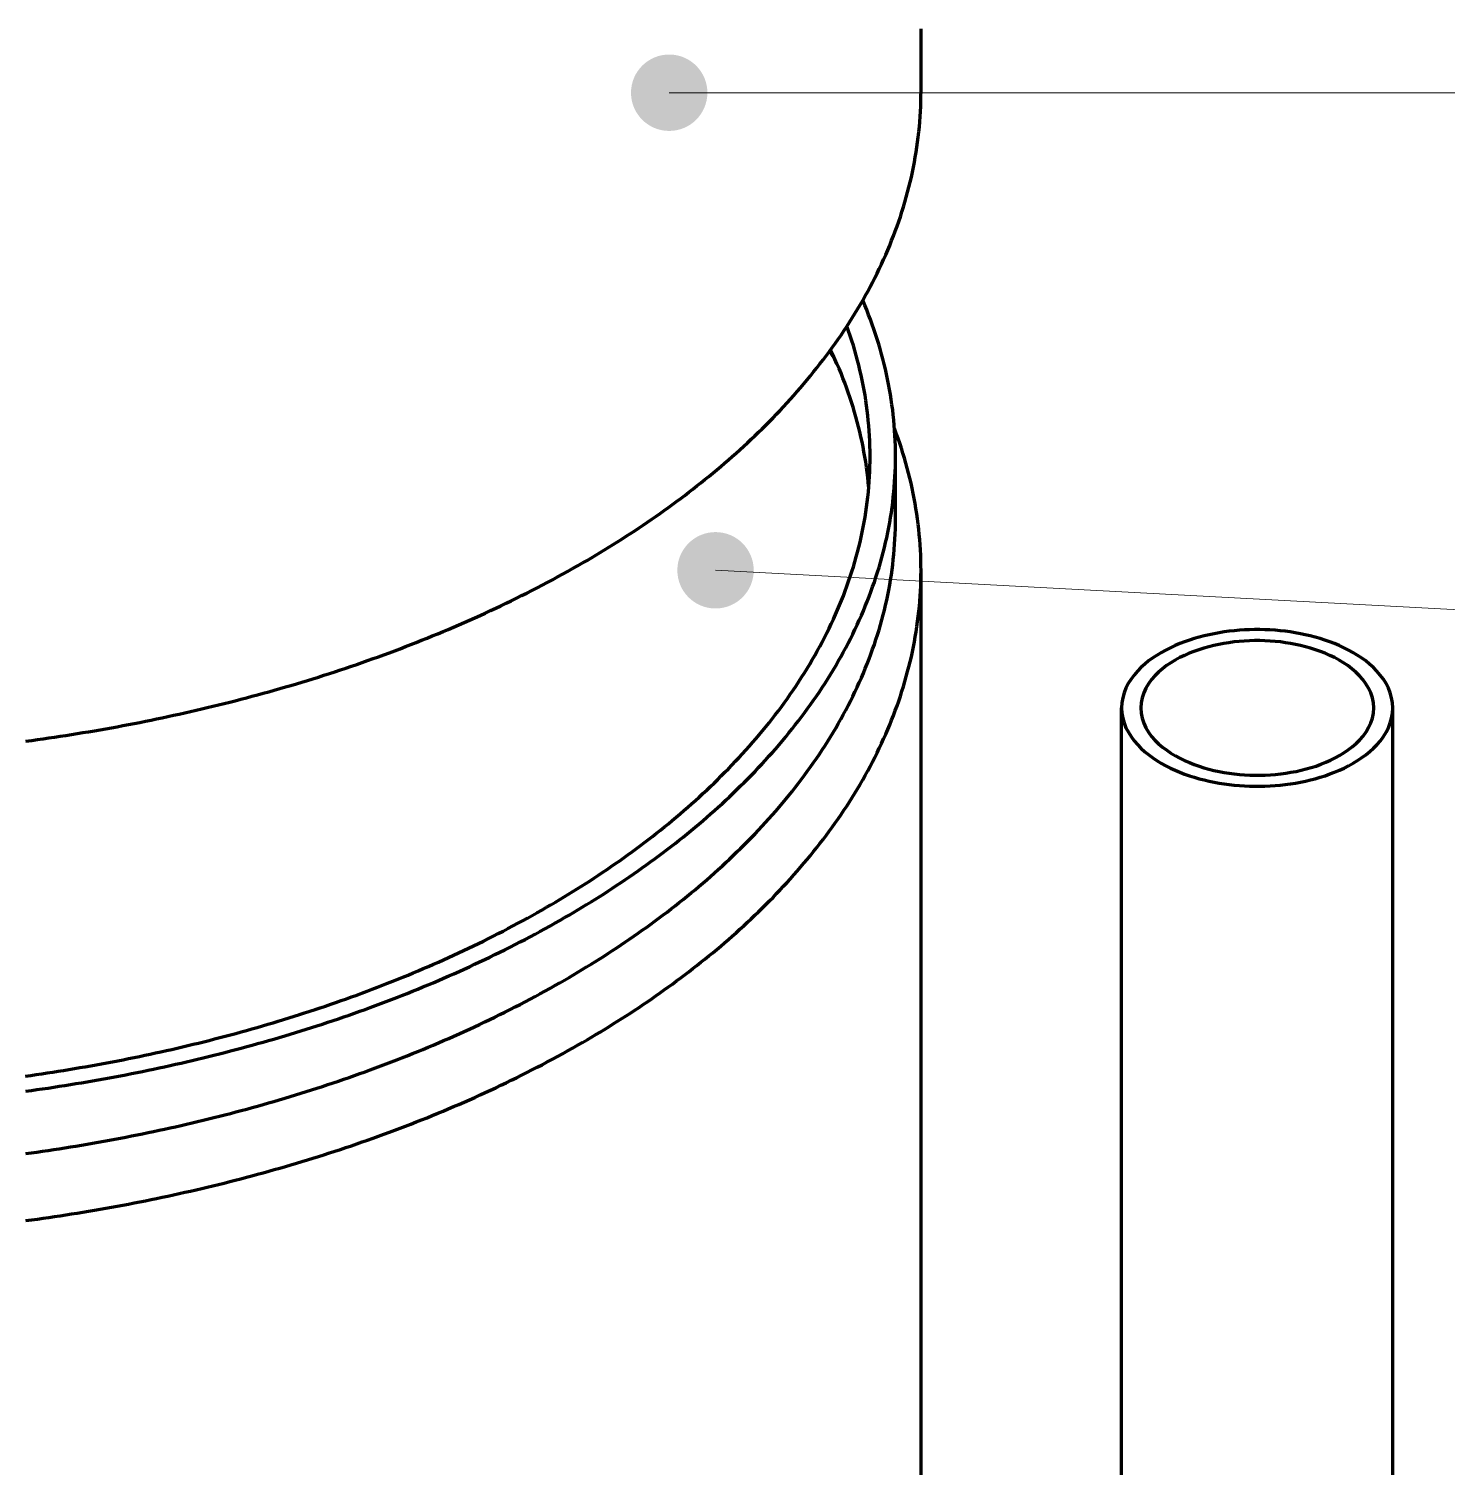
# Model space of a CAD drawing. Header units: millimetres. Extents: x 0 to 594, y 0 to 420.
# Drawn here: x 229.6 to 251.88, y 208.22 to 230.82 of the extents above; entities that cross this region are included whole.
import ezdxf

# ---------------------------------------------------------------- set-up
doc = ezdxf.new("R2010")
doc.units = ezdxf.units.MM
doc.layers.add('01-VISIBLE', color=7, linetype='CONTINUOUS', lineweight=70)
doc.layers.add('08-FINA', color=5, linetype='CONTINUOUS', lineweight=18)

msp = doc.modelspace()

# ---------------------------------------------------------------- hatches: boundary and pattern name
at = {"layer": '08-FINA'}
h = msp.add_hatch(color=7, dxfattribs=at)
h.dxf.hatch_style = 1
edge = h.paths.add_edge_path()
edge.add_arc((239.657, 229.813), 0.6, 0, 360)
h = msp.add_hatch(color=7, dxfattribs=at)
h.dxf.hatch_style = 1
edge = h.paths.add_edge_path()
edge.add_arc((240.385, 222.312), 0.6, 0, 360)

# ---------------------------------------------------------------- linework, layer by layer
at = {"layer": '01-VISIBLE'}
for p, q in [((243.613, 229.838), (243.613, 230.818)), ((243.213, 223.123), (243.213, 224.103)), ((243.613, 143.586), (243.613, 222.306)), ((246.764, 134.108), (246.764, 220.15)), ((251.024, 134.108), (251.024, 220.15))]:
    msp.add_line(p, q, dxfattribs=at)
for points in [[(238.297, 222.428), (238.366, 222.468), (238.435, 222.509), (238.504, 222.55), (238.573, 222.591), (238.642, 222.633), (238.71, 222.675), (238.778, 222.717), (238.846, 222.76), (238.914, 222.803), (238.982, 222.846), (239.049, 222.89), (239.116, 222.934), (239.183, 222.978), (239.25, 223.023), (239.316, 223.068), (239.382, 223.113), (239.448, 223.159), (239.514, 223.205), (239.579, 223.251), (239.645, 223.298), (239.709, 223.345), (239.774, 223.393), (239.838, 223.441), (239.903, 223.489), (239.966, 223.538), (240.03, 223.587), (240.093, 223.636), (240.156, 223.686), (240.219, 223.736), (240.281, 223.787), (240.343, 223.838), (240.405, 223.889), (240.466, 223.941), (240.527, 223.993), (240.588, 224.045), (240.648, 224.098), (240.708, 224.152), (240.768, 224.205), (240.827, 224.259), (240.886, 224.314), (240.945, 224.369), (241.003, 224.424), (241.061, 224.48), (241.118, 224.536), (241.175, 224.592), (241.232, 224.649), (241.288, 224.707), (241.344, 224.764), (241.399, 224.822), (241.454, 224.881), (241.508, 224.94), (241.562, 224.999), (241.616, 225.059), (241.669, 225.119), (241.721, 225.18), (241.773, 225.241), (241.825, 225.303), (241.876, 225.365), (241.926, 225.427), (241.976, 225.49), (242.026, 225.553), (242.075, 225.616), (242.123, 225.681), (242.171, 225.745), (242.218, 225.81), (242.265, 225.875), (242.311, 225.941), (242.356, 226.007), (242.401, 226.074), (242.445, 226.141), (242.489, 226.208), (242.532, 226.276), (242.574, 226.344), (242.616, 226.413), (242.657, 226.482), (242.697, 226.551), (242.736, 226.621), (242.775, 226.691), (242.813, 226.762), (242.85, 226.833), (242.887, 226.904), (242.923, 226.976), (242.958, 227.049), (242.992, 227.121), (243.026, 227.194), (243.058, 227.267), (243.09, 227.341), (243.121, 227.415), (243.151, 227.49), (243.18, 227.564), (243.209, 227.639), (243.236, 227.715), (243.263, 227.79), (243.289, 227.866), (243.313, 227.943), (243.337, 228.019), (243.36, 228.096), (243.382, 228.173), (243.403, 228.251), (243.423, 228.329), (243.443, 228.407), (243.461, 228.485), (243.478, 228.563), (243.494, 228.642), (243.509, 228.721), (243.523, 228.8), (243.536, 228.879), (243.549, 228.958), (243.56, 229.038), (243.57, 229.117), (243.579, 229.197), (243.587, 229.277), (243.593, 229.357), (243.599, 229.437), (243.604, 229.517), (243.608, 229.597), (243.61, 229.677), (243.612, 229.757), (243.613, 229.838)], [(243.213, 224.103), (243.212, 224.184), (243.21, 224.265), (243.208, 224.347), (243.204, 224.428), (243.199, 224.509), (243.193, 224.59), (243.185, 224.671), (243.177, 224.752), (243.168, 224.833), (243.157, 224.913), (243.145, 224.994), (243.133, 225.074), (243.119, 225.154), (243.104, 225.234), (243.088, 225.314), (243.071, 225.394), (243.053, 225.473), (243.034, 225.552), (243.014, 225.631), (242.993, 225.709), (242.971, 225.788), (242.948, 225.866), (242.924, 225.943), (242.899, 226.021), (242.873, 226.098), (242.846, 226.174), (242.818, 226.251), (242.79, 226.327), (242.76, 226.403), (242.729, 226.478), (242.698, 226.553)], [(242.813, 224.103), (242.812, 224.183), (242.81, 224.263), (242.808, 224.343), (242.804, 224.423), (242.799, 224.503), (242.793, 224.583), (242.785, 224.663), (242.777, 224.743), (242.768, 224.823), (242.757, 224.902), (242.746, 224.981), (242.733, 225.061), (242.719, 225.14), (242.705, 225.218), (242.689, 225.297), (242.672, 225.375), (242.654, 225.454), (242.635, 225.532), (242.615, 225.609), (242.594, 225.687), (242.572, 225.764), (242.55, 225.841), (242.526, 225.917), (242.501, 225.993), (242.475, 226.069), (242.448, 226.145)], [(242.282, 225.581), (242.265, 225.61), (242.248, 225.639), (242.231, 225.668), (242.213, 225.697), (242.196, 225.726), (242.178, 225.754)], [(242.792, 223.613), (242.784, 223.693), (242.776, 223.773), (242.766, 223.853), (242.756, 223.933), (242.744, 224.013), (242.731, 224.092), (242.717, 224.172), (242.702, 224.251), (242.686, 224.33), (242.669, 224.409), (242.651, 224.487), (242.632, 224.565), (242.612, 224.643), (242.59, 224.721), (242.568, 224.798), (242.545, 224.876), (242.521, 224.952), (242.496, 225.029), (242.469, 225.105), (242.442, 225.181), (242.414, 225.257), (242.385, 225.332), (242.356, 225.407), (242.325, 225.481), (242.293, 225.555), (242.261, 225.629), (242.227, 225.702), (242.193, 225.775)], [(243.613, 222.306), (243.612, 222.388), (243.61, 222.469), (243.608, 222.551), (243.604, 222.632), (243.599, 222.713), (243.593, 222.795), (243.586, 222.876), (243.578, 222.957), (243.568, 223.038), (243.558, 223.119), (243.547, 223.199), (243.534, 223.28), (243.521, 223.36), (243.506, 223.44), (243.49, 223.52), (243.474, 223.6), (243.456, 223.68), (243.437, 223.759), (243.418, 223.838), (243.397, 223.917), (243.375, 223.995), (243.353, 224.074), (243.329, 224.152), (243.304, 224.229), (243.279, 224.307), (243.252, 224.384), (243.225, 224.461), (243.197, 224.537)], [(237.731, 217.02), (237.8, 217.06), (237.869, 217.1), (237.938, 217.141), (238.007, 217.182), (238.075, 217.224), (238.143, 217.266), (238.211, 217.308), (238.279, 217.351), (238.347, 217.394), (238.414, 217.437), (238.481, 217.481), (238.548, 217.525), (238.615, 217.57), (238.681, 217.614), (238.747, 217.66), (238.813, 217.705), (238.879, 217.751), (238.944, 217.797), (239.009, 217.844), (239.074, 217.891), (239.138, 217.938), (239.203, 217.986), (239.267, 218.034), (239.33, 218.083), (239.394, 218.132), (239.457, 218.181), (239.519, 218.231), (239.582, 218.281), (239.644, 218.332), (239.706, 218.383), (239.767, 218.434), (239.828, 218.486), (239.889, 218.538), (239.95, 218.591), (240.01, 218.643), (240.069, 218.697), (240.129, 218.751), (240.188, 218.805), (240.246, 218.86), (240.304, 218.915), (240.362, 218.97), (240.419, 219.026), (240.476, 219.082), (240.533, 219.139), (240.589, 219.196), (240.644, 219.254), (240.7, 219.312), (240.754, 219.37), (240.809, 219.429), (240.862, 219.489), (240.916, 219.548), (240.968, 219.609), (241.021, 219.669), (241.073, 219.73), (241.124, 219.792), (241.175, 219.854), (241.225, 219.916), (241.274, 219.979), (241.323, 220.042), (241.372, 220.106), (241.42, 220.17), (241.467, 220.235), (241.514, 220.3), (241.56, 220.365), (241.605, 220.431), (241.65, 220.498), (241.694, 220.565), (241.738, 220.632), (241.781, 220.699), (241.823, 220.768), (241.864, 220.836), (241.905, 220.905), (241.945, 220.974), (241.984, 221.044), (242.023, 221.114), (242.06, 221.185), (242.097, 221.256), (242.134, 221.328), (242.169, 221.399), (242.203, 221.472), (242.237, 221.544), (242.27, 221.617), (242.302, 221.691), (242.333, 221.764), (242.364, 221.839), (242.393, 221.913), (242.422, 221.988), (242.449, 222.063), (242.476, 222.139), (242.502, 222.214), (242.526, 222.291), (242.55, 222.367), (242.573, 222.444), (242.595, 222.521), (242.616, 222.598), (242.636, 222.676), (242.655, 222.754), (242.672, 222.832), (242.689, 222.91), (242.705, 222.988), (242.72, 223.067), (242.733, 223.146), (242.746, 223.225), (242.757, 223.304), (242.768, 223.384), (242.777, 223.463), (242.786, 223.543), (242.793, 223.623), (242.799, 223.703), (242.804, 223.783), (242.808, 223.863), (242.81, 223.943), (242.812, 224.023), (242.813, 224.103)], [(238.014, 216.856), (238.083, 216.897), (238.153, 216.937), (238.222, 216.979), (238.291, 217.02), (238.36, 217.062), (238.429, 217.104), (238.497, 217.146), (238.565, 217.189), (238.633, 217.232), (238.701, 217.276), (238.768, 217.32), (238.836, 217.364), (238.903, 217.409), (238.969, 217.454), (239.036, 217.499), (239.102, 217.545), (239.168, 217.591), (239.234, 217.637), (239.3, 217.684), (239.365, 217.731), (239.43, 217.779), (239.495, 217.827), (239.559, 217.875), (239.623, 217.924), (239.687, 217.973), (239.75, 218.022), (239.814, 218.072), (239.877, 218.122), (239.939, 218.173), (240.002, 218.224), (240.063, 218.275), (240.125, 218.327), (240.186, 218.379), (240.247, 218.432), (240.308, 218.485), (240.368, 218.538), (240.428, 218.592), (240.488, 218.646), (240.547, 218.701), (240.605, 218.756), (240.664, 218.812), (240.722, 218.867), (240.779, 218.924), (240.836, 218.981), (240.893, 219.038), (240.949, 219.095), (241.005, 219.153), (241.061, 219.212), (241.116, 219.271), (241.17, 219.33), (241.224, 219.39), (241.278, 219.45), (241.331, 219.51), (241.383, 219.571), (241.435, 219.633), (241.487, 219.695), (241.538, 219.757), (241.588, 219.82), (241.638, 219.883), (241.687, 219.947), (241.736, 220.011), (241.784, 220.075), (241.832, 220.14), (241.879, 220.205), (241.925, 220.271), (241.971, 220.337), (242.016, 220.404), (242.061, 220.471), (242.105, 220.539), (242.148, 220.607), (242.19, 220.675), (242.232, 220.744), (242.273, 220.813), (242.314, 220.883), (242.353, 220.953), (242.392, 221.023), (242.43, 221.094), (242.468, 221.165), (242.505, 221.237), (242.54, 221.309), (242.575, 221.382), (242.61, 221.455), (242.643, 221.528), (242.676, 221.601), (242.708, 221.675), (242.738, 221.75), (242.768, 221.824), (242.798, 221.9), (242.826, 221.975), (242.853, 222.051), (242.88, 222.127), (242.905, 222.203), (242.93, 222.28), (242.953, 222.357), (242.976, 222.434), (242.997, 222.512), (243.018, 222.589), (243.038, 222.668), (243.056, 222.746), (243.074, 222.824), (243.091, 222.903), (243.106, 222.982), (243.121, 223.061), (243.134, 223.141), (243.147, 223.22), (243.158, 223.3), (243.168, 223.38), (243.178, 223.46), (243.186, 223.54), (243.193, 223.62), (243.199, 223.7), (243.204, 223.781), (243.208, 223.861), (243.21, 223.942), (243.212, 224.022), (243.213, 224.103)], [(238.014, 215.876), (238.083, 215.917), (238.153, 215.958), (238.222, 215.999), (238.291, 216.04), (238.36, 216.082), (238.429, 216.124), (238.497, 216.167), (238.565, 216.209), (238.633, 216.253), (238.701, 216.296), (238.768, 216.34), (238.836, 216.384), (238.903, 216.429), (238.969, 216.474), (239.036, 216.519), (239.102, 216.565), (239.168, 216.611), (239.234, 216.657), (239.3, 216.704), (239.365, 216.751), (239.43, 216.799), (239.495, 216.847), (239.559, 216.895), (239.623, 216.944), (239.687, 216.993), (239.75, 217.042), (239.814, 217.092), (239.877, 217.142), (239.939, 217.193), (240.002, 217.244), (240.063, 217.295), (240.125, 217.347), (240.186, 217.399), (240.247, 217.452), (240.308, 217.505), (240.368, 217.559), (240.428, 217.612), (240.488, 217.667), (240.547, 217.721), (240.605, 217.776), (240.664, 217.832), (240.722, 217.888), (240.779, 217.944), (240.836, 218.001), (240.893, 218.058), (240.949, 218.115), (241.005, 218.173), (241.061, 218.232), (241.116, 218.291), (241.17, 218.35), (241.224, 218.41), (241.278, 218.47), (241.331, 218.531), (241.383, 218.592), (241.435, 218.653), (241.487, 218.715), (241.538, 218.777), (241.588, 218.84), (241.638, 218.903), (241.687, 218.967), (241.736, 219.031), (241.784, 219.095), (241.832, 219.16), (241.879, 219.226), (241.925, 219.291), (241.971, 219.358), (242.016, 219.424), (242.061, 219.491), (242.105, 219.559), (242.148, 219.627), (242.19, 219.695), (242.232, 219.764), (242.273, 219.833), (242.314, 219.903), (242.353, 219.973), (242.392, 220.043), (242.43, 220.114), (242.468, 220.186), (242.505, 220.257), (242.54, 220.329), (242.575, 220.402), (242.61, 220.475), (242.643, 220.548), (242.676, 220.622), (242.708, 220.696), (242.738, 220.77), (242.768, 220.845), (242.798, 220.92), (242.826, 220.995), (242.853, 221.071), (242.88, 221.147), (242.905, 221.223), (242.93, 221.3), (242.953, 221.377), (242.976, 221.454), (242.997, 221.532), (243.018, 221.61), (243.038, 221.688), (243.056, 221.766), (243.074, 221.845), (243.091, 221.923), (243.106, 222.002), (243.121, 222.082), (243.134, 222.161), (243.147, 222.24), (243.158, 222.32), (243.168, 222.4), (243.178, 222.48), (243.186, 222.56), (243.193, 222.64), (243.199, 222.721), (243.204, 222.801), (243.208, 222.881), (243.21, 222.962), (243.212, 223.042), (243.213, 223.123)], [(229.552, 219.628), (229.642, 219.64), (229.732, 219.653), (229.821, 219.665), (229.911, 219.678), (230.001, 219.692), (230.09, 219.705), (230.18, 219.719), (230.269, 219.733), (230.359, 219.747), (230.448, 219.762), (230.537, 219.777), (230.627, 219.792), (230.716, 219.807), (230.805, 219.823), (230.894, 219.839), (230.983, 219.855), (231.072, 219.872), (231.161, 219.889), (231.25, 219.906), (231.339, 219.923), (231.428, 219.941), (231.517, 219.959), (231.605, 219.977), (231.694, 219.996), (231.783, 220.015), (231.871, 220.034), (231.96, 220.053), (232.048, 220.073), (232.136, 220.093), (232.225, 220.113), (232.313, 220.134), (232.401, 220.155), (232.489, 220.176), (232.577, 220.197), (232.665, 220.219), (232.753, 220.241), (232.841, 220.264), (232.928, 220.286), (233.016, 220.309), (233.103, 220.333), (233.191, 220.356), (233.278, 220.38), (233.366, 220.404), (233.453, 220.429), (233.54, 220.454), (233.627, 220.479), (233.714, 220.504), (233.801, 220.53), (233.887, 220.556), (233.974, 220.582), (234.061, 220.609), (234.147, 220.636), (234.233, 220.664), (234.32, 220.691), (234.406, 220.719), (234.492, 220.748), (234.578, 220.776), (234.664, 220.805), (234.749, 220.834), (234.835, 220.864), (234.92, 220.894), (235.006, 220.924), (235.091, 220.955), (235.176, 220.986), (235.261, 221.017), (235.346, 221.049), (235.431, 221.081), (235.515, 221.113), (235.6, 221.146), (235.684, 221.179), (235.768, 221.212), (235.853, 221.246), (235.936, 221.28), (236.02, 221.314), (236.104, 221.349), (236.187, 221.384), (236.271, 221.419), (236.354, 221.455), (236.437, 221.491), (236.52, 221.528), (236.603, 221.565), (236.685, 221.602), (236.768, 221.64), (236.85, 221.678), (236.932, 221.716), (237.014, 221.755), (237.095, 221.794), (237.177, 221.834), (237.258, 221.873), (237.339, 221.914), (237.42, 221.954), (237.501, 221.995), (237.581, 222.037), (237.662, 222.079), (237.742, 222.121), (237.822, 222.164), (237.901, 222.207), (237.981, 222.25), (238.06, 222.294), (238.139, 222.338), (238.218, 222.383), (238.297, 222.428)], [(238.297, 214.897), (238.366, 214.937), (238.435, 214.978), (238.504, 215.019), (238.573, 215.06), (238.642, 215.101), (238.71, 215.143), (238.778, 215.186), (238.846, 215.228), (238.914, 215.271), (238.982, 215.315), (239.049, 215.358), (239.116, 215.402), (239.183, 215.447), (239.25, 215.491), (239.316, 215.536), (239.382, 215.582), (239.448, 215.627), (239.514, 215.674), (239.579, 215.72), (239.645, 215.767), (239.709, 215.814), (239.774, 215.862), (239.838, 215.91), (239.903, 215.958), (239.966, 216.007), (240.03, 216.056), (240.093, 216.105), (240.156, 216.155), (240.219, 216.205), (240.281, 216.256), (240.343, 216.306), (240.405, 216.358), (240.466, 216.41), (240.527, 216.462), (240.588, 216.514), (240.648, 216.567), (240.708, 216.62), (240.768, 216.674), (240.827, 216.728), (240.886, 216.783), (240.945, 216.837), (241.003, 216.893), (241.061, 216.948), (241.118, 217.004), (241.175, 217.061), (241.232, 217.118), (241.288, 217.175), (241.344, 217.233), (241.399, 217.291), (241.454, 217.35), (241.508, 217.409), (241.562, 217.468), (241.616, 217.528), (241.669, 217.588), (241.721, 217.649), (241.773, 217.71), (241.825, 217.771), (241.876, 217.833), (241.926, 217.896), (241.976, 217.958), (242.026, 218.022), (242.075, 218.085), (242.123, 218.149), (242.171, 218.214), (242.218, 218.279), (242.265, 218.344), (242.311, 218.41), (242.356, 218.476), (242.401, 218.542), (242.445, 218.609), (242.489, 218.677), (242.532, 218.744), (242.574, 218.813), (242.616, 218.881), (242.657, 218.95), (242.697, 219.02), (242.736, 219.09), (242.775, 219.16), (242.813, 219.231), (242.85, 219.302), (242.887, 219.373), (242.923, 219.445), (242.958, 219.517), (242.992, 219.59), (243.026, 219.663), (243.058, 219.736), (243.09, 219.81), (243.121, 219.884), (243.151, 219.958), (243.18, 220.033), (243.209, 220.108), (243.236, 220.183), (243.263, 220.259), (243.289, 220.335), (243.313, 220.411), (243.337, 220.488), (243.36, 220.565), (243.382, 220.642), (243.403, 220.72), (243.423, 220.797), (243.443, 220.875), (243.461, 220.953), (243.478, 221.032), (243.494, 221.11), (243.509, 221.189), (243.523, 221.268), (243.536, 221.347), (243.549, 221.427), (243.56, 221.506), (243.57, 221.586), (243.579, 221.666), (243.587, 221.745), (243.593, 221.825), (243.599, 221.905), (243.604, 221.986), (243.608, 222.066), (243.61, 222.146), (243.612, 222.226), (243.613, 222.306)], [(251.024, 220.15), (251.019, 220.23), (251.006, 220.309), (250.984, 220.387), (250.955, 220.461), (250.919, 220.533), (250.876, 220.601), (250.828, 220.665), (250.776, 220.726), (250.72, 220.783), (250.661, 220.837), (250.599, 220.888), (250.534, 220.935), (250.467, 220.979), (250.399, 221.021), (250.328, 221.06), (250.257, 221.096), (250.184, 221.129), (250.11, 221.16), (250.035, 221.189), (249.959, 221.215), (249.883, 221.24), (249.806, 221.262), (249.728, 221.282), (249.65, 221.3), (249.572, 221.316), (249.493, 221.331), (249.413, 221.343), (249.334, 221.354), (249.254, 221.362), (249.174, 221.369), (249.094, 221.375), (249.014, 221.378), (248.934, 221.38), (248.854, 221.38), (248.774, 221.378), (248.694, 221.375), (248.614, 221.369), (248.534, 221.362), (248.454, 221.354), (248.375, 221.343), (248.295, 221.331), (248.216, 221.316), (248.138, 221.3), (248.06, 221.282), (247.982, 221.262), (247.905, 221.24), (247.829, 221.215), (247.753, 221.189), (247.678, 221.16), (247.604, 221.129), (247.531, 221.096), (247.46, 221.06), (247.389, 221.021), (247.321, 220.979), (247.254, 220.935), (247.189, 220.888), (247.127, 220.837), (247.068, 220.783), (247.012, 220.726), (246.96, 220.665), (246.912, 220.601), (246.869, 220.533), (246.833, 220.461), (246.804, 220.387), (246.782, 220.309), (246.769, 220.23), (246.764, 220.15)], [(250.724, 220.15), (250.719, 220.231), (250.703, 220.31), (250.677, 220.387), (250.643, 220.461), (250.602, 220.53), (250.554, 220.595), (250.5, 220.656), (250.443, 220.713), (250.381, 220.766), (250.317, 220.815), (250.25, 220.86), (250.18, 220.902), (250.109, 220.94), (250.036, 220.976), (249.962, 221.008), (249.887, 221.038), (249.81, 221.065), (249.733, 221.089), (249.655, 221.111), (249.577, 221.131), (249.497, 221.148), (249.418, 221.163), (249.338, 221.175), (249.258, 221.186), (249.177, 221.194), (249.096, 221.2), (249.015, 221.205), (248.934, 221.207), (248.854, 221.207), (248.773, 221.205), (248.692, 221.2), (248.611, 221.194), (248.53, 221.186), (248.45, 221.175), (248.37, 221.163), (248.291, 221.148), (248.211, 221.131), (248.133, 221.111), (248.055, 221.089), (247.978, 221.065), (247.901, 221.038), (247.826, 221.008), (247.752, 220.976), (247.679, 220.94), (247.608, 220.902), (247.538, 220.86), (247.471, 220.815), (247.407, 220.766), (247.345, 220.713), (247.288, 220.656), (247.234, 220.595), (247.186, 220.53), (247.145, 220.461), (247.111, 220.387), (247.085, 220.31), (247.069, 220.231), (247.064, 220.15)], [(246.764, 220.15), (246.769, 220.07), (246.782, 219.991), (246.804, 219.914), (246.833, 219.84), (246.87, 219.768), (246.912, 219.7), (246.96, 219.635), (247.012, 219.575), (247.068, 219.517), (247.127, 219.463), (247.19, 219.413), (247.254, 219.365), (247.321, 219.321), (247.39, 219.28), (247.46, 219.241), (247.532, 219.205), (247.605, 219.171), (247.679, 219.14), (247.754, 219.112), (247.829, 219.085), (247.906, 219.061), (247.983, 219.039), (248.061, 219.019), (248.139, 219.001), (248.217, 218.984), (248.296, 218.97), (248.375, 218.958), (248.455, 218.947), (248.535, 218.938), (248.615, 218.931), (248.695, 218.926), (248.775, 218.923), (248.855, 218.921), (248.935, 218.921), (249.015, 218.923), (249.096, 218.926), (249.176, 218.931), (249.256, 218.938), (249.335, 218.947), (249.415, 218.958), (249.494, 218.97), (249.573, 218.985), (249.652, 219.001), (249.73, 219.019), (249.807, 219.039), (249.884, 219.062), (249.961, 219.086), (250.037, 219.113), (250.111, 219.141), (250.185, 219.172), (250.258, 219.206), (250.33, 219.242), (250.4, 219.281)], [(247.064, 220.15), (247.069, 220.069), (247.085, 219.99), (247.111, 219.913), (247.145, 219.839), (247.187, 219.77), (247.235, 219.704), (247.288, 219.643), (247.346, 219.587), (247.408, 219.534), (247.473, 219.485), (247.54, 219.44), (247.61, 219.398), (247.681, 219.359), (247.754, 219.324), (247.829, 219.291), (247.904, 219.262), (247.981, 219.235), (248.058, 219.21), (248.136, 219.189), (248.215, 219.169), (248.295, 219.152), (248.374, 219.137), (248.455, 219.125), (248.535, 219.114), (248.616, 219.106), (248.697, 219.1), (248.778, 219.096), (248.859, 219.094), (248.94, 219.094), (249.021, 219.096), (249.102, 219.101), (249.183, 219.107), (249.264, 219.116), (249.345, 219.126), (249.425, 219.139), (249.504, 219.154), (249.584, 219.172), (249.662, 219.191), (249.741, 219.214), (249.818, 219.238), (249.894, 219.266), (249.97, 219.296), (250.044, 219.328), (250.117, 219.364), (250.188, 219.403)], [(250.188, 219.403), (250.257, 219.445), (250.323, 219.49), (250.387, 219.539), (250.447, 219.592), (250.504, 219.648), (250.557, 219.709), (250.604, 219.774), (250.645, 219.843), (250.678, 219.915), (250.703, 219.992), (250.719, 220.07), (250.724, 220.15)], [(250.4, 219.281), (250.469, 219.322), (250.535, 219.367), (250.6, 219.414), (250.662, 219.464), (250.721, 219.518), (250.777, 219.576), (250.829, 219.636), (250.877, 219.701), (250.919, 219.769), (250.955, 219.84), (250.984, 219.915), (251.006, 219.992), (251.02, 220.07), (251.024, 220.15)], [(229.543, 214.367), (229.629, 214.379), (229.715, 214.391), (229.8, 214.404), (229.886, 214.417), (229.972, 214.43), (230.057, 214.443), (230.143, 214.457), (230.228, 214.471), (230.314, 214.485), (230.399, 214.5), (230.484, 214.514), (230.57, 214.529), (230.655, 214.545), (230.74, 214.56), (230.825, 214.576), (230.91, 214.592), (230.995, 214.609), (231.08, 214.625), (231.165, 214.642), (231.25, 214.659), (231.335, 214.677), (231.419, 214.695), (231.504, 214.713), (231.589, 214.731), (231.673, 214.749), (231.758, 214.768), (231.842, 214.787), (231.927, 214.807), (232.011, 214.827), (232.095, 214.846), (232.179, 214.867), (232.264, 214.887), (232.348, 214.908), (232.432, 214.929), (232.515, 214.951), (232.599, 214.972), (232.683, 214.994), (232.767, 215.017), (232.85, 215.039), (232.934, 215.062), (233.017, 215.085), (233.101, 215.109), (233.184, 215.132), (233.267, 215.156), (233.35, 215.181), (233.433, 215.205), (233.516, 215.23), (233.599, 215.255), (233.682, 215.281), (233.764, 215.307), (233.847, 215.333), (233.929, 215.359), (234.012, 215.386), (234.094, 215.413), (234.176, 215.441), (234.258, 215.468), (234.34, 215.496), (234.422, 215.525), (234.504, 215.553), (234.585, 215.582), (234.667, 215.611), (234.748, 215.641), (234.829, 215.671), (234.91, 215.701), (234.991, 215.732), (235.072, 215.762), (235.153, 215.794), (235.234, 215.825), (235.314, 215.857), (235.395, 215.889), (235.475, 215.922), (235.555, 215.955), (235.635, 215.988), (235.715, 216.021), (235.794, 216.055), (235.874, 216.09), (235.953, 216.124), (236.032, 216.159), (236.112, 216.194), (236.19, 216.23), (236.269, 216.266), (236.348, 216.302), (236.426, 216.339), (236.504, 216.376), (236.583, 216.414), (236.66, 216.451), (236.738, 216.489), (236.816, 216.528), (236.893, 216.567), (236.97, 216.606), (237.047, 216.646), (237.124, 216.686), (237.201, 216.726), (237.277, 216.767), (237.353, 216.808), (237.429, 216.85), (237.505, 216.891), (237.58, 216.934), (237.656, 216.976), (237.731, 217.02)], [(229.55, 214.13), (229.637, 214.142), (229.725, 214.155), (229.813, 214.167), (229.901, 214.18), (229.988, 214.193), (230.076, 214.207), (230.163, 214.221), (230.251, 214.235), (230.338, 214.249), (230.425, 214.263), (230.513, 214.278), (230.6, 214.293), (230.687, 214.309), (230.774, 214.324), (230.862, 214.34), (230.949, 214.356), (231.036, 214.373), (231.123, 214.39), (231.21, 214.407), (231.297, 214.424), (231.383, 214.442), (231.47, 214.46), (231.557, 214.478), (231.643, 214.496), (231.73, 214.515), (231.817, 214.534), (231.903, 214.553), (231.989, 214.573), (232.076, 214.593), (232.162, 214.613), (232.248, 214.633), (232.334, 214.654), (232.42, 214.675), (232.506, 214.696), (232.592, 214.718), (232.678, 214.74), (232.764, 214.762), (232.849, 214.784), (232.935, 214.807), (233.021, 214.83), (233.106, 214.854), (233.191, 214.877), (233.277, 214.901), (233.362, 214.925), (233.447, 214.95), (233.532, 214.975), (233.617, 215), (233.702, 215.026), (233.786, 215.051), (233.871, 215.078), (233.956, 215.104), (234.04, 215.131), (234.124, 215.158), (234.209, 215.185), (234.293, 215.213), (234.377, 215.241), (234.461, 215.269), (234.545, 215.298), (234.628, 215.327), (234.712, 215.356), (234.795, 215.386), (234.879, 215.416), (234.962, 215.446), (235.045, 215.476), (235.128, 215.507), (235.211, 215.539), (235.294, 215.57), (235.376, 215.602), (235.459, 215.634), (235.541, 215.667), (235.624, 215.7), (235.706, 215.733), (235.788, 215.767), (235.869, 215.801), (235.951, 215.835), (236.033, 215.87), (236.114, 215.905), (236.195, 215.94), (236.276, 215.976), (236.357, 216.012), (236.438, 216.049), (236.518, 216.085), (236.599, 216.123), (236.679, 216.16), (236.759, 216.198), (236.839, 216.236), (236.919, 216.275), (236.998, 216.314), (237.077, 216.353), (237.157, 216.393), (237.236, 216.433), (237.314, 216.474), (237.393, 216.515), (237.471, 216.556), (237.549, 216.598), (237.627, 216.64), (237.705, 216.682), (237.783, 216.725), (237.86, 216.769), (237.937, 216.812), (238.014, 216.856)], [(229.55, 213.15), (229.637, 213.162), (229.725, 213.175), (229.813, 213.187), (229.901, 213.2), (229.988, 213.214), (230.076, 213.227), (230.163, 213.241), (230.251, 213.255), (230.338, 213.269), (230.425, 213.284), (230.513, 213.298), (230.6, 213.314), (230.687, 213.329), (230.774, 213.345), (230.862, 213.36), (230.949, 213.377), (231.036, 213.393), (231.123, 213.41), (231.21, 213.427), (231.297, 213.444), (231.383, 213.462), (231.47, 213.48), (231.557, 213.498), (231.643, 213.516), (231.73, 213.535), (231.817, 213.554), (231.903, 213.573), (231.989, 213.593), (232.076, 213.613), (232.162, 213.633), (232.248, 213.653), (232.334, 213.674), (232.42, 213.695), (232.506, 213.716), (232.592, 213.738), (232.678, 213.76), (232.764, 213.782), (232.849, 213.805), (232.935, 213.827), (233.021, 213.85), (233.106, 213.874), (233.191, 213.897), (233.277, 213.921), (233.362, 213.946), (233.447, 213.97), (233.532, 213.995), (233.617, 214.02), (233.702, 214.046), (233.786, 214.072), (233.871, 214.098), (233.956, 214.124), (234.04, 214.151), (234.124, 214.178), (234.209, 214.205), (234.293, 214.233), (234.377, 214.261), (234.461, 214.289), (234.545, 214.318), (234.628, 214.347), (234.712, 214.376), (234.795, 214.406), (234.879, 214.436), (234.962, 214.466), (235.045, 214.497), (235.128, 214.528), (235.211, 214.559), (235.294, 214.59), (235.376, 214.622), (235.459, 214.655), (235.541, 214.687), (235.624, 214.72), (235.706, 214.753), (235.788, 214.787), (235.869, 214.821), (235.951, 214.855), (236.033, 214.89), (236.114, 214.925), (236.195, 214.96), (236.276, 214.996), (236.357, 215.032), (236.438, 215.069), (236.518, 215.106), (236.599, 215.143), (236.679, 215.18), (236.759, 215.218), (236.839, 215.256), (236.919, 215.295), (236.998, 215.334), (237.077, 215.374), (237.157, 215.413), (237.236, 215.453), (237.314, 215.494), (237.393, 215.535), (237.471, 215.576), (237.549, 215.618), (237.627, 215.66), (237.705, 215.703), (237.783, 215.745), (237.86, 215.789), (237.937, 215.832), (238.014, 215.876)], [(229.552, 212.097), (229.642, 212.109), (229.732, 212.121), (229.821, 212.134), (229.911, 212.147), (230.001, 212.16), (230.09, 212.174), (230.18, 212.188), (230.269, 212.202), (230.359, 212.216), (230.448, 212.231), (230.537, 212.245), (230.627, 212.261), (230.716, 212.276), (230.805, 212.292), (230.894, 212.308), (230.983, 212.324), (231.072, 212.341), (231.161, 212.357), (231.25, 212.375), (231.339, 212.392), (231.428, 212.41), (231.517, 212.428), (231.605, 212.446), (231.694, 212.464), (231.783, 212.483), (231.871, 212.502), (231.96, 212.522), (232.048, 212.542), (232.136, 212.562), (232.225, 212.582), (232.313, 212.603), (232.401, 212.623), (232.489, 212.645), (232.577, 212.666), (232.665, 212.688), (232.753, 212.71), (232.841, 212.732), (232.928, 212.755), (233.016, 212.778), (233.103, 212.801), (233.191, 212.825), (233.278, 212.849), (233.366, 212.873), (233.453, 212.898), (233.54, 212.922), (233.627, 212.947), (233.714, 212.973), (233.801, 212.999), (233.887, 213.025), (233.974, 213.051), (234.061, 213.078), (234.147, 213.105), (234.233, 213.132), (234.32, 213.16), (234.406, 213.188), (234.492, 213.216), (234.578, 213.245), (234.664, 213.274), (234.749, 213.303), (234.835, 213.333), (234.92, 213.363), (235.006, 213.393), (235.091, 213.424), (235.176, 213.454), (235.261, 213.486), (235.346, 213.517), (235.431, 213.549), (235.515, 213.582), (235.6, 213.614), (235.684, 213.647), (235.768, 213.681), (235.853, 213.714), (235.936, 213.748), (236.02, 213.783), (236.104, 213.817), (236.187, 213.853), (236.271, 213.888), (236.354, 213.924), (236.437, 213.96), (236.52, 213.997), (236.603, 214.033), (236.685, 214.071), (236.768, 214.108), (236.85, 214.146), (236.932, 214.185), (237.014, 214.224), (237.095, 214.263), (237.177, 214.302), (237.258, 214.342), (237.339, 214.382), (237.42, 214.423), (237.501, 214.464), (237.581, 214.506), (237.662, 214.547), (237.742, 214.59), (237.822, 214.632), (237.901, 214.675), (237.981, 214.719), (238.06, 214.763), (238.139, 214.807), (238.218, 214.852), (238.297, 214.897)]]:
    msp.add_lwpolyline(points, dxfattribs=at)
at = {"layer": '08-FINA'}
for p, q in [((369.5, 229.813), (239.657, 229.813)), ((369.506, 215.436), (240.385, 222.312))]:
    msp.add_line(p, q, dxfattribs=at)

doc.saveas('drawing.dxf')
